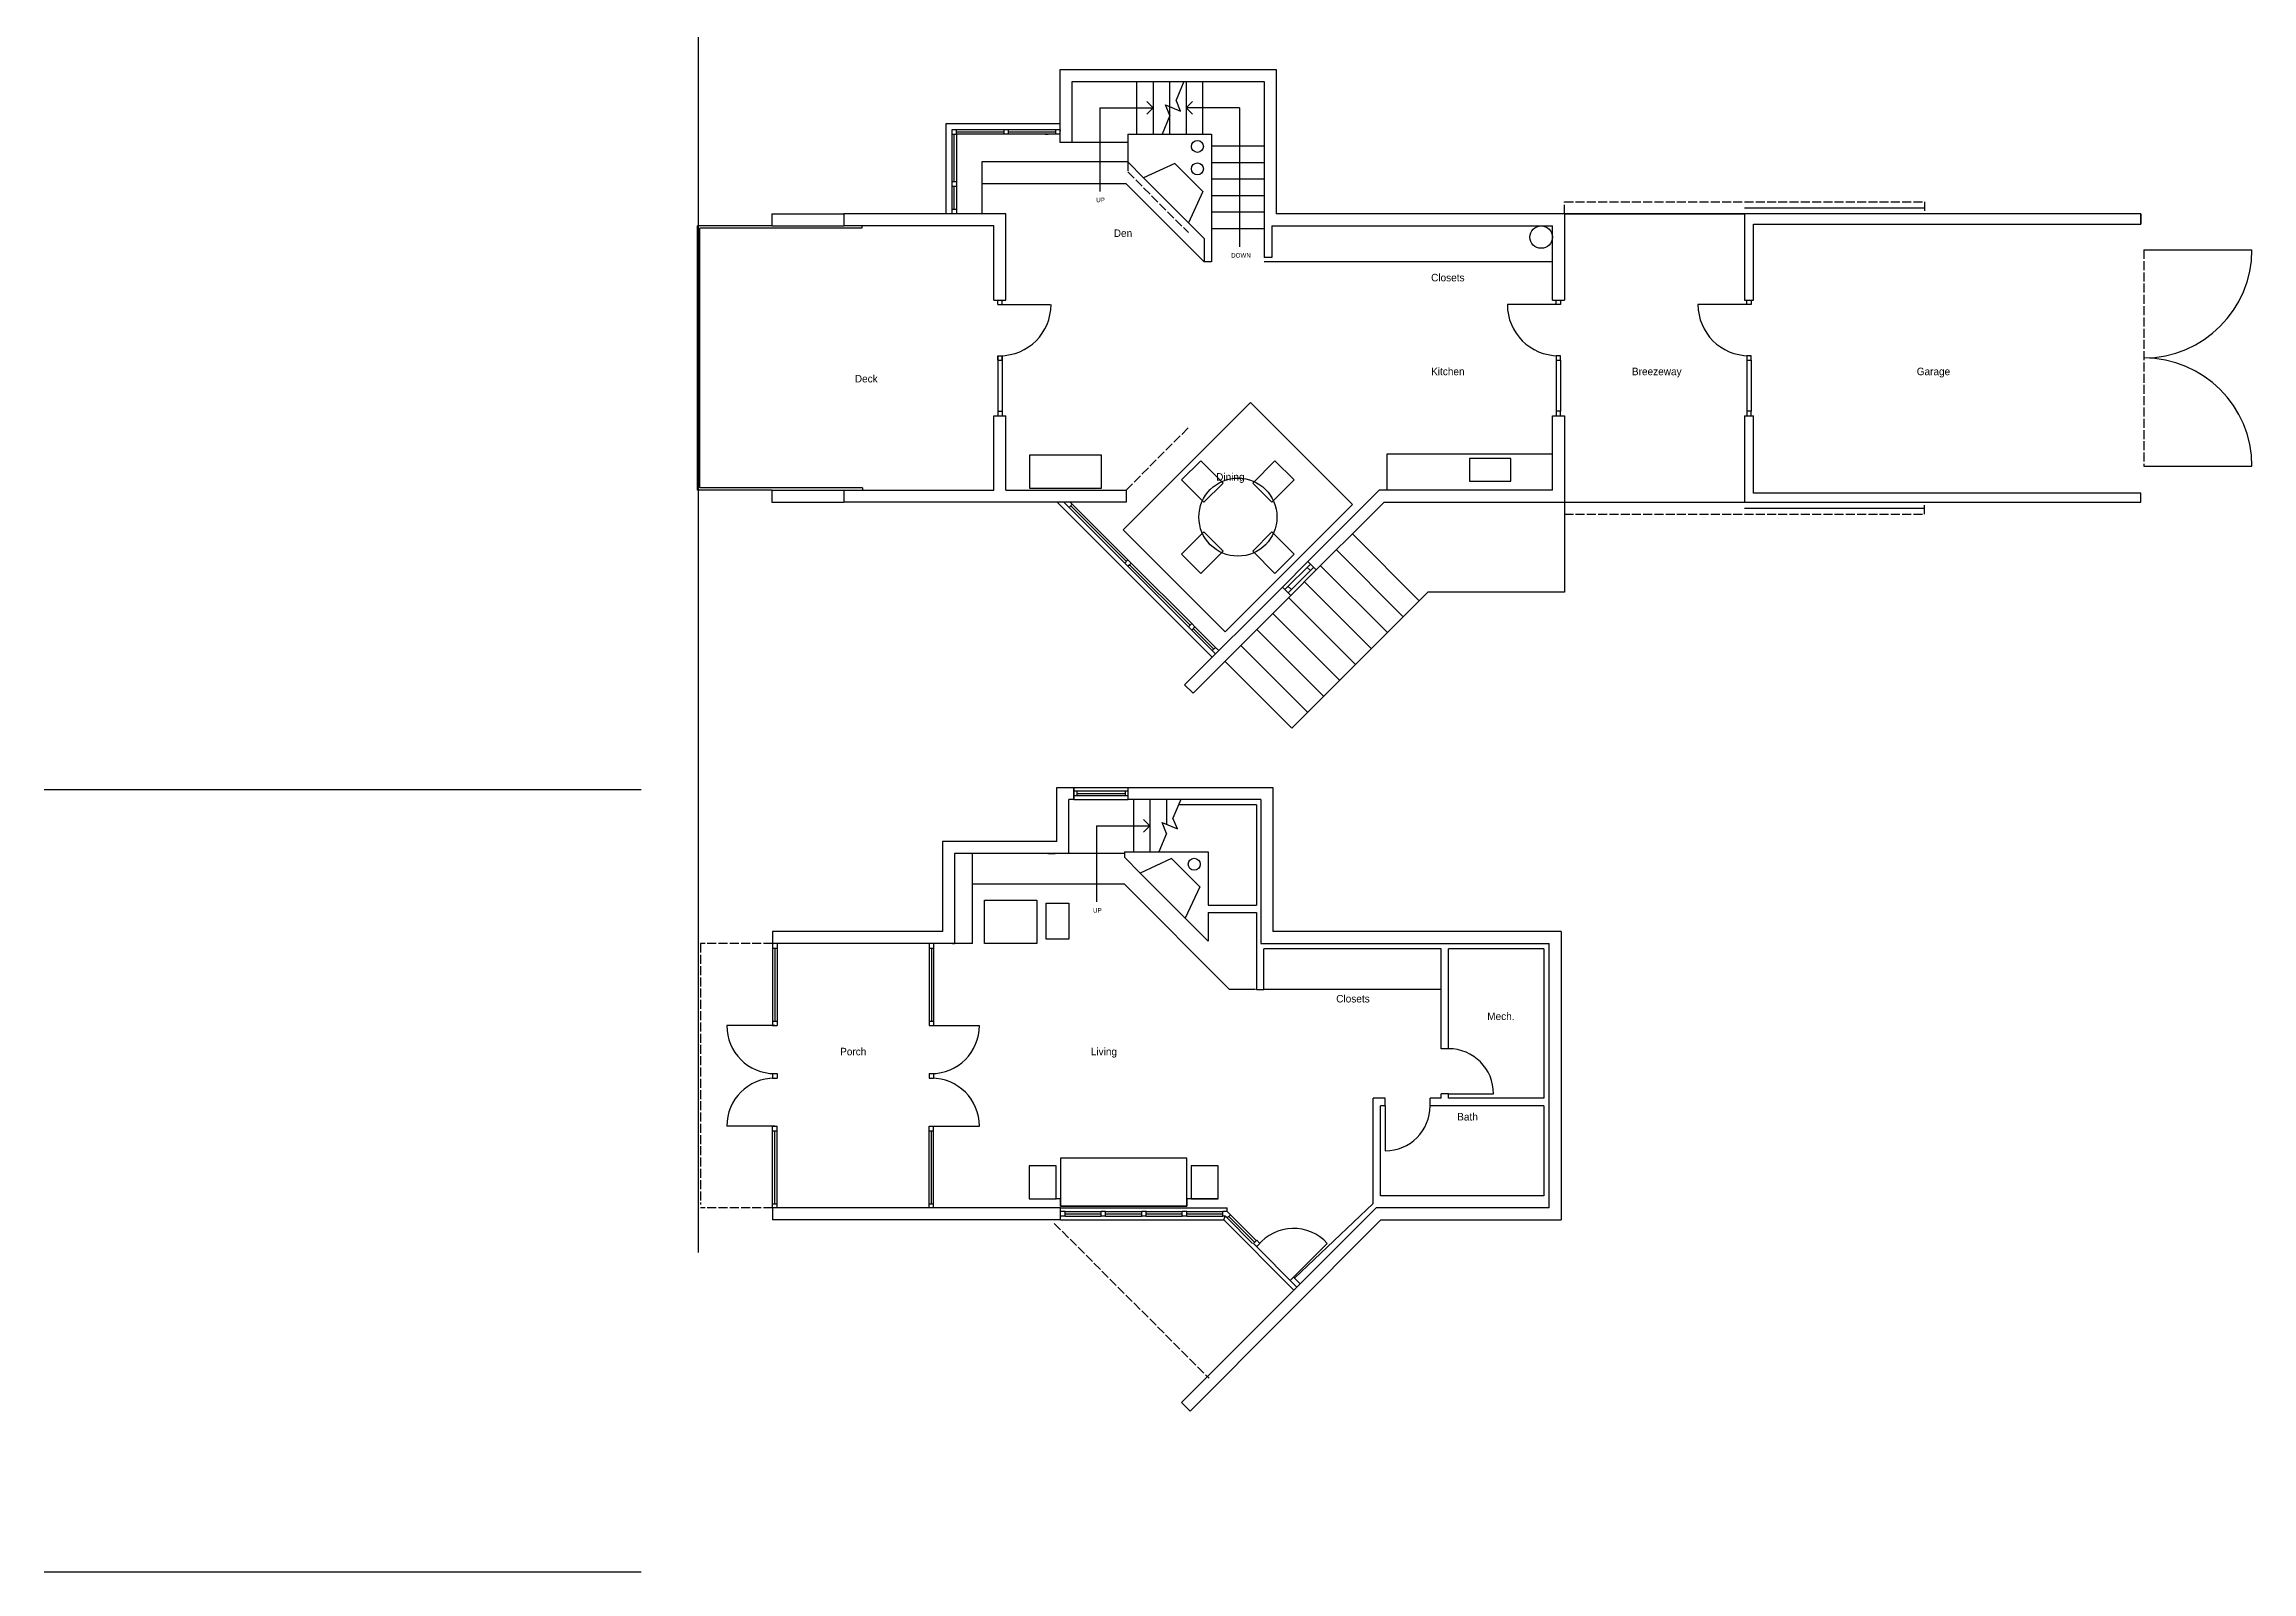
# Model space of a CAD drawing. Header units: inches. Extents: x -16498 to 2265, y 602 to 7454.
# Drawn here: x -5750 to -4279, y 969 to 1986 of the extents above; entities that cross this region are included whole.
import ezdxf

# ---------------------------------------------------------------- set-up
doc = ezdxf.new("R2010")
doc.units = ezdxf.units.IN
doc.header["$LTSCALE"] = 0.5
doc.header["$MEASUREMENT"] = 0
doc.linetypes.add('ACAD_ISO02W100', pattern=[15, 12, -3])
doc.layers.get('0').update_dxf_attribs({"color": 253})
for name, color, linetype in [('A-doors', 254, 'Continuous'), ('A-Elev-North', 7, 'Continuous'), ('A-Elev-South', 7, 'Continuous'), ('A-fixtures', 140, 'Continuous'), ('A-furniture', 33, 'Continuous'), ('A-glazing', 252, 'Continuous'), ('A-millwork', 252, 'Continuous'), ('A-soffit', 251, 'ACAD_ISO02W100'), ('A-stairs', 252, 'Continuous'), ('A-text', 254, 'Continuous'), ('A-walls', 7, 'Continuous')]:
    doc.layers.add(name, color=color, linetype=linetype)

msp = doc.modelspace()

# ---------------------------------------------------------------- linework, layer by layer
for p, q in [((-4617.4, 1873.2), (-4737.4, 1873.2)), ((-4737.4, 1873.2), (-4617.4, 1873.2)), ((-4737.4, 1681.2), (-4617.4, 1681.2))]:
    msp.add_line(p, q)
at = {"layer": 'A-doors'}
for p, q in [((-4617.4, 1877.2), (-4497.4, 1877.2)), ((-4351.4, 1849.2), (-4279.4, 1849.2)), ((-5117.4, 1815.7), (-5109.9, 1815.7)), ((-5114.9, 1812.7), (-5111.9, 1812.7)), ((-4741.4, 1812.7), (-4775.4, 1812.7)), ((-4742.9, 1812.7), (-4742.9, 1815.7)), ((-4742.9, 1815.7), (-4739.9, 1815.7)), ((-4739.9, 1812.7), (-4742.9, 1812.7)), ((-4739.9, 1815.7), (-4739.9, 1812.7)), ((-4614.4, 1812.7), (-4648.4, 1812.7)), ((-4615.9, 1812.7), (-4615.9, 1815.7)), ((-4615.9, 1815.7), (-4612.9, 1815.7)), ((-4612.9, 1812.7), (-4615.9, 1812.7)), ((-4612.9, 1815.7), (-4612.9, 1812.7)), ((-5114.9, 1778.7), (-5111.9, 1778.7)), ((-5114.9, 1775.7), (-5114.9, 1778.7)), ((-5114.9, 1778.7), (-5111.9, 1778.7)), ((-5114.9, 1778.7), (-5114.9, 1775.7)), ((-5114.9, 1775.7), (-5111.9, 1775.7)), ((-5114.9, 1775.7), (-5111.9, 1775.7)), ((-5111.9, 1775.7), (-5111.9, 1778.7)), ((-5111.9, 1778.7), (-5111.9, 1775.7)), ((-4742.9, 1778.7), (-4742.9, 1775.7)), ((-4739.9, 1778.7), (-4742.9, 1778.7)), ((-4742.9, 1775.7), (-4739.9, 1775.7)), ((-4739.9, 1775.7), (-4739.9, 1778.7)), ((-4615.9, 1778.7), (-4615.9, 1775.7)), ((-4612.9, 1778.7), (-4615.9, 1778.7)), ((-4615.9, 1775.7), (-4612.9, 1775.7)), ((-4612.9, 1775.7), (-4612.9, 1778.7)), ((-5117.4, 1738.7), (-5109.9, 1738.7)), ((-5114.9, 1741.7), (-5111.9, 1741.7)), ((-4742.9, 1741.7), (-4742.9, 1738.7)), ((-4739.9, 1741.7), (-4742.9, 1741.7)), ((-4742.9, 1738.7), (-4739.9, 1738.7)), ((-4739.9, 1738.7), (-4739.9, 1741.7)), ((-4615.9, 1741.7), (-4615.9, 1738.7)), ((-4612.9, 1741.7), (-4615.9, 1741.7)), ((-4615.9, 1738.7), (-4612.9, 1738.7)), ((-4612.9, 1738.7), (-4612.9, 1741.7)), ((-4351.4, 1705.2), (-4279.4, 1705.2)), ((-4617.4, 1677.2), (-4497.4, 1677.2)), ((-5264.9, 1387.2, -10016.9), (-5264.9, 1384.2, -10016.9)), ((-5264.9, 1384.2, -10016.9), (-5261.9, 1384.2, -10016.9)), ((-5261.9, 1387.2, -10016.9), (-5261.9, 1384.2, -10016.9)), ((-5160.6, 1387.2, -5147.6), (-5160.6, 1384.2, -5147.6)), ((-5160.6, 1384.2, -5147.6), (-5157.6, 1384.2, -5147.6)), ((-5157.6, 1387.2, -5147.6), (-5157.6, 1384.2, -5147.6)), ((-5263.4, 1332.6, -10016.9), (-5295.4, 1332.6, -10016.9)), ((-5264.9, 1335.6, -10016.9), (-5264.9, 1332.6, -10016.9)), ((-5264.9, 1335.6, -10016.9), (-5261.9, 1335.6, -10016.9)), ((-5264.9, 1332.6, -10016.9), (-5261.9, 1332.6, -10016.9)), ((-5261.9, 1335.6, -10016.9), (-5261.9, 1332.6, -10016.9)), ((-5160.6, 1335.6, -5147.6), (-5157.6, 1335.6, -5147.6)), ((-5160.6, 1335.6, -5147.6), (-5160.6, 1332.6, -5147.6)), ((-5160.6, 1332.6, -5147.6), (-5157.6, 1332.6, -5147.6)), ((-5159.1, 1332.6, -5147.6), (-5127.1, 1332.6, -5147.6)), ((-5157.6, 1335.6, -5147.6), (-5157.6, 1332.6, -5147.6)), ((-5264.9, 1300.6, -10016.9), (-5261.9, 1300.6, -10016.9)), ((-5264.9, 1300.6, -10016.9), (-5264.9, 1297.6, -10016.9)), ((-5264.9, 1297.6, -10016.9), (-5261.9, 1297.6, -10016.9)), ((-5261.9, 1300.6, -10016.9), (-5261.9, 1297.6, -10016.9)), ((-5160.6, 1300.6, -5147.6), (-5160.6, 1297.6, -5147.6)), ((-5160.6, 1300.6, -5147.6), (-5157.6, 1300.6, -5147.6)), ((-5160.6, 1297.6, -5147.6), (-5157.6, 1297.6, -5147.6)), ((-5157.6, 1300.6, -5147.6), (-5157.6, 1297.6, -5147.6)), ((-4814.6, 1287.2, -5147.6), (-4784.6, 1287.2, -5147.6)), ((-5263.4, 1265.6, -10016.9), (-5295.4, 1265.6, -10016.9)), ((-5264.9, 1265.6, -10016.9), (-5261.9, 1265.6, -10016.9)), ((-5264.9, 1262.6, -10016.9), (-5264.9, 1265.6, -10016.9)), ((-5261.9, 1262.6, -10016.9), (-5261.9, 1265.6, -10016.9)), ((-5160.6, 1262.6, -5147.6), (-5160.6, 1265.6, -5147.6)), ((-5160.6, 1265.6, -5147.6), (-5157.6, 1265.6, -5147.6)), ((-5159.1, 1265.6, -5147.6), (-5127.1, 1265.6, -5147.6)), ((-5157.6, 1262.6, -5147.6), (-5157.6, 1265.6, -5147.6)), ((-4856.8, 1279.2, -5147.6), (-4856.8, 1249.2, -5147.6)), ((-5264.9, 1262.6, -10016.9), (-5261.9, 1262.6, -10016.9)), ((-5160.6, 1262.6, -5147.6), (-5157.6, 1262.6, -5147.6)), ((-5264.9, 1214, -10016.9), (-5261.9, 1214, -10016.9)), ((-5264.9, 1211.2, -10016.9), (-5264.9, 1214, -10016.9)), ((-5261.9, 1211.2, -10016.9), (-5261.9, 1214, -10016.9)), ((-5160.6, 1211.2, -5147.6), (-5160.6, 1214, -5147.6)), ((-5160.6, 1214, -5147.6), (-5157.6, 1214, -5147.6)), ((-5157.6, 1211.2, -5147.6), (-5157.6, 1214, -5147.6)), ((-4919.5, 1163.5, -5147.6), (-4895.4, 1187.5, -5147.6))]:
    msp.add_line(p, q, dxfattribs=at)
at = {"layer": 'A-doors', "color": 252}
for p, q in [((-4615.9, 1775.7), (-4615.9, 1741.7)), ((-4612.9, 1775.7), (-4612.9, 1741.7))]:
    msp.add_line(p, q, dxfattribs=at)
at = {"layer": 'A-doors'}
for centre, radius, start, end in [((-4351.4, 1849.2), 72, 270, 0), ((-5113.4, 1812.7), 34, 270, 0), ((-4741.4, 1812.7), 34, 180, 270), ((-4614.4, 1812.7), 34, 180, 270), ((-4351.4, 1705.2), 72, 0, 90), ((-5263.4, 1332.6, -10016.9), 32, 180, 270), ((-5159.1, 1332.6, -5147.6), 32, 270, 0), ((-4814.6, 1287.2, -5147.6), 30, 0, 90), ((-5263.4, 1265.6, -10016.9), 32, 90, 180), ((-5159.1, 1265.6, -5147.6), 32, 0, 90), ((-4856.8, 1279.2, -5147.6), 30, 270, 0), ((-4917.9, 1167.1, -5147.6), 30.4, 42.2483, 140.4556)]:
    msp.add_arc(centre, radius, start, end, dxfattribs=at)
at = {"layer": 'A-Elev-North', "color": 253}
for p, q in [((-5073.4, 1933.2), (-5149.4, 1933.2)), ((-5149.4, 1933.2), (-5149.4, 1873.2)), ((-5028.3, 1920.7), (-5065.4, 1920.7)), ((-5028.3, 1907.7), (-5125.4, 1907.7)), ((-5125.4, 1907.7), (-5125.4, 1873.2)), ((-5030.5, 1447.2, -5147.6), (-5067.6, 1447.2, -5147.6))]:
    msp.add_line(p, q, dxfattribs=at)
at = {"layer": 'A-Elev-North', "color": 252}
for p, q in [((-5110.9, 1929.2), (-5110.9, 1926.2)), ((-5107.9, 1929.2), (-5107.9, 1926.2))]:
    msp.add_line(p, q, dxfattribs=at)
at = {"layer": 'A-Elev-North'}
for p, q in [((-5073.4, 1929.2), (-5073.4, 1928.2)), ((-5750.1, 1489.9), (-5352.5, 1489.9)), ((-4942.6, 1479.7, -5147.6), (-4942.6, 1412.8, -5147.6)), ((-4942.6, 1407.8, -5147.6), (-4942.6, 1356.7, -5147.6)), ((-5750.1, 968.8), (-5352.5, 968.8))]:
    msp.add_line(p, q, dxfattribs=at)
at = {"layer": 'A-Elev-North', "color": 254}
for p, q in [((-5070.9, 1681.2), (-5067.4, 1677.7)), ((-5065.3, 1679.8), (-5066.7, 1681.2)), ((-5030.3, 1640.6), (-5028.2, 1638.5)), ((-5026, 1640.6), (-5028.2, 1642.7)), ((-5028.2, 1638.5), (-5027.1, 1639.5))]:
    msp.add_line(p, q, dxfattribs=at)
at = {"layer": 'A-Elev-North', "color": 7}
for p, q in [((-4987.9, 1598.2), (-4985.7, 1596)), ((-4985.7, 1600.3), (-4983.6, 1598.2)), ((-4972, 1582.3), (-4969.8, 1580.1)), ((-4969.8, 1584.4), (-4967.7, 1582.3))]:
    msp.add_line(p, q, dxfattribs=at)
at = {"layer": 'A-Elev-South', "color": 253}
for p, q in [((-5265.4, 1873.2), (-5217.4, 1873.2)), ((-5265.4, 1865.2), (-5217.4, 1865.2)), ((-5265.4, 1689.2), (-5217.4, 1689.2)), ((-5265.4, 1681.2), (-5217.4, 1681.2)), ((-5217.4, 1689.2), (-5117.4, 1689.2)), ((-5109.4, 1689.2), (-5029.4, 1689.2)), ((-4737.4, 1681.2), (-4737.4, 1621.2)), ((-4889.2, 1649.4), (-4844.7, 1604.9)), ((-4878.6, 1660), (-4834.1, 1615.5)), ((-4899.9, 1638.8), (-4855.3, 1594.3)), ((-4828.3, 1621.2), (-4918.9, 1530.6)), ((-4910.5, 1628.2), (-4865.9, 1583.6)), ((-4737.4, 1621.2), (-4828.3, 1621.2)), ((-4931.7, 1607), (-4887.1, 1562.4)), ((-4921.1, 1617.6), (-4876.5, 1573)), ((-4942.3, 1596.4), (-4897.7, 1551.8)), ((-4963.5, 1575.2), (-4918.9, 1530.6)), ((-4952.9, 1585.8), (-4908.3, 1541.2))]:
    msp.add_line(p, q, dxfattribs=at)
at = {"layer": 'A-Elev-South', "color": 7}
for p, q in [((-4984.7, 1553.9), (-4919.7, 1619)), ((-4990.4, 1559.6), (-4984.7, 1553.9))]:
    msp.add_line(p, q, dxfattribs=at)
at = {"layer": 'A-fixtures'}
msp.add_circle((-4752.9, 1857.7), 7.5, dxfattribs=at)
at = {"layer": 'A-furniture'}
msp.add_lwpolyline([(-5031.3, 1662.7), (-4963.4, 1594.8), (-4878.6, 1679.7), (-4946.5, 1747.6)], close=True, dxfattribs=at)
for points in [[(-5093.7, 1712.5), (-5093.7, 1690.5), (-5045.7, 1690.5), (-5045.7, 1712.5), (-5093.7, 1712.5)], [(-4964.8, 1693.8), (-4979.7, 1708.7), (-4992.4, 1696), (-4977.6, 1681.1), (-4964.8, 1693.8)], [(-4932.3, 1681.1), (-4917.5, 1696), (-4930.2, 1708.7), (-4945, 1693.8), (-4932.3, 1681.1)], [(-4964.8, 1648.6), (-4979.7, 1633.7), (-4992.4, 1646.5), (-4977.6, 1661.3), (-4964.8, 1648.6)], [(-4932.3, 1661.3), (-4917.5, 1646.5), (-4930.2, 1633.7), (-4945, 1648.6), (-4932.3, 1661.3)]]:
    msp.add_lwpolyline(points, dxfattribs=at)
at = {"layer": 'A-furniture', "elevation": -5147.6}
msp.add_lwpolyline([(-5123.8, 1416.2), (-5088.8, 1416.2), (-5088.8, 1387.2), (-5123.8, 1387.2)], close=True, dxfattribs=at)
for points in [[(-5082.6, 1414.2), (-5067.6, 1414.2), (-5067.6, 1390.2), (-5082.6, 1390.2), (-5082.6, 1414.2)], [(-4968, 1217.3), (-4968, 1239.3), (-4986, 1239.3), (-4986, 1217.3), (-4968, 1217.3), (-4986, 1217.3), (-4989, 1217.3), (-4989, 1212.3), (-4989, 1244.3), (-5073, 1244.3), (-5073, 1212.3), (-4989, 1212.3), (-5073, 1212.3), (-5073, 1217.3), (-5076, 1217.3), (-5076, 1239.3), (-5094, 1239.3), (-5094, 1217.3), (-5076, 1217.3)]]:
    msp.add_lwpolyline(points, dxfattribs=at)
at = {"layer": 'A-furniture'}
msp.add_circle((-4954.9, 1671.2), 26, dxfattribs=at)
at = {"layer": 'A-glazing'}
for p, q in [((-5145.4, 1929.2), (-5145.4, 1926.2)), ((-5073.4, 1929.2), (-5145.4, 1929.2)), ((-5142.4, 1926.2), (-5142.4, 1929.2)), ((-5142.4, 1927.7), (-5110.9, 1927.7)), ((-5107.9, 1927.7), (-5076.4, 1927.7)), ((-5081.4, 1929.2), (-5083.4, 1929.2)), ((-5076.4, 1929.2), (-5076.4, 1926.2)), ((-5145.4, 1926.2), (-5142.4, 1926.2)), ((-5145.4, 1926.2), (-5145.4, 1873.2)), ((-5143.9, 1894.7), (-5143.9, 1926.2)), ((-5073.4, 1926.2), (-5142.4, 1926.2)), ((-5142.4, 1926.2), (-5142.4, 1873.2)), ((-5083.4, 1926.2), (-5081.4, 1926.2)), ((-5145.4, 1894.7), (-5142.4, 1894.7)), ((-5145.4, 1891.7), (-5142.4, 1891.7)), ((-5143.9, 1876.2), (-5143.9, 1891.7)), ((-5145.4, 1876.2), (-5142.4, 1876.2)), ((-5265.4, 1865.2), (-5313.4, 1865.2)), ((-4972, 1578), (-5075.2, 1681.2)), ((-5030.3, 1640.6), (-5067.4, 1677.7)), ((-5029.2, 1641.7), (-5066.3, 1678.7)), ((-5028.2, 1642.7), (-5065.3, 1679.8)), ((-4987.9, 1598.2), (-5028.2, 1638.5)), ((-4986.8, 1599.2), (-5027.1, 1639.5)), ((-4985.7, 1600.3), (-5026, 1640.6)), ((-4923.6, 1622.9), (-4906.6, 1639.8)), ((-4906.6, 1635.6), (-4908.7, 1637.7)), ((-4919.3, 1622.9), (-4921.5, 1625)), ((-4972, 1582.3), (-4985.7, 1596)), ((-4970.9, 1583.3), (-4984.7, 1597.1)), ((-4969.8, 1584.4), (-4983.6, 1598.2)), ((-5028.1, 1488.7, -5147.6), (-5064.1, 1488.7, -5147.6)), ((-5028.1, 1485.7, -5147.6), (-5064.1, 1485.7, -5147.6)), ((-5062.1, 1488.7, -5147.6), (-5062.1, 1485.7, -5147.6)), ((-5062.1, 1487.2, -5147.6), (-5030.1, 1487.2, -5147.6)), ((-5030.1, 1488.7, -5147.6), (-5030.1, 1485.7, -5147.6)), ((-5264.9, 1384.2, -10016.9), (-5264.9, 1335.6, -10016.9)), ((-5261.9, 1384.2, -10016.9), (-5261.9, 1335.6, -10016.9)), ((-5160.6, 1384.2, -5147.6), (-5160.6, 1335.6, -5147.6)), ((-5157.6, 1384.2, -5147.6), (-5157.6, 1335.6, -5147.6)), ((-5264.9, 1214, -10016.9), (-5264.9, 1262.6, -10016.9)), ((-5261.9, 1214, -10016.9), (-5261.9, 1262.6, -10016.9)), ((-5160.6, 1214, -5147.6), (-5160.6, 1262.6, -5147.6)), ((-5157.6, 1214, -5147.6), (-5157.6, 1262.6, -5147.6)), ((-5070, 1208.7, -5147.6), (-5046, 1208.7, -5147.6)), ((-5043, 1208.7, -5147.6), (-5019, 1208.7, -5147.6)), ((-5043, 1207.2, -5147.6), (-5043, 1207.2, -5147.6)), ((-5016, 1208.7, -5147.6), (-4992, 1208.7, -5147.6)), ((-4989, 1208.7, -5147.6), (-4965, 1208.7, -5147.6)), ((-4959.9, 1206.6, -5147.6), (-4942.9, 1189.6, -5147.6)), ((-5070, 1205.7, -5147.6), (-5046, 1205.7, -5147.6)), ((-5043, 1205.7, -5147.6), (-5019, 1205.7, -5147.6)), ((-5016, 1205.7, -5147.6), (-4992, 1205.7, -5147.6)), ((-4989, 1205.7, -5147.6), (-4965, 1205.7, -5147.6)), ((-4962, 1204.5, -5147.6), (-4945.1, 1187.5, -5147.6))]:
    msp.add_line(p, q, dxfattribs=at)
at = {"layer": 'A-glazing', "color": 252}
for p, q in [((-5114.9, 1775.7), (-5114.9, 1741.7)), ((-5111.9, 1775.7), (-5111.9, 1741.7)), ((-4742.9, 1775.7), (-4742.9, 1741.7)), ((-4739.9, 1775.7), (-4739.9, 1741.7))]:
    msp.add_line(p, q, dxfattribs=at)
at = {"layer": 'A-glazing', "color": 254}
for p, q in [((-5067.4, 1677.7), (-5065.3, 1679.8)), ((-5030.3, 1640.6), (-5028.2, 1642.7)), ((-5028.2, 1638.5), (-5026, 1640.6)), ((-4987.9, 1598.2), (-4985.7, 1600.3)), ((-4985.7, 1596), (-4983.6, 1598.2)), ((-4972, 1582.3), (-4969.8, 1584.4)), ((-5070, 1208.7, -5147.6), (-5073, 1208.7, -5147.6)), ((-5070, 1205.7, -5147.6), (-5070, 1208.7, -5147.6)), ((-5043, 1208.7, -5147.6), (-5046, 1208.7, -5147.6)), ((-5046, 1205.7, -5147.6), (-5046, 1208.7, -5147.6)), ((-5043, 1205.7, -5147.6), (-5043, 1208.7, -5147.6)), ((-5016, 1208.7, -5147.6), (-5019, 1208.7, -5147.6)), ((-5019, 1205.7, -5147.6), (-5019, 1208.7, -5147.6)), ((-5016, 1205.7, -5147.6), (-5016, 1208.7, -5147.6)), ((-4989, 1208.7, -5147.6), (-4992, 1208.7, -5147.6)), ((-4992, 1205.7, -5147.6), (-4992, 1208.7, -5147.6)), ((-4989, 1205.7, -5147.6), (-4989, 1208.7, -5147.6)), ((-4965, 1205.7, -5147.6), (-4965, 1208.7, -5147.6)), ((-4962, 1208.7, -5147.6), (-4965, 1208.7, -5147.6)), ((-4959.9, 1206.6, -5147.6), (-4962, 1208.7, -5147.6)), ((-4962, 1204.5, -5147.6), (-4959.9, 1206.6, -5147.6)), ((-5070, 1205.7, -5147.6), (-5073, 1205.7, -5147.6)), ((-5043, 1205.7, -5147.6), (-5046, 1205.7, -5147.6)), ((-5016, 1205.7, -5147.6), (-5019, 1205.7, -5147.6)), ((-4989, 1205.7, -5147.6), (-4992, 1205.7, -5147.6)), ((-4963.3, 1205.7, -5147.6), (-4965, 1205.7, -5147.6)), ((-4962, 1204.5, -5147.6), (-4963.3, 1205.7, -5147.6)), ((-4944.6, 1187.5, -5147.6), (-4942.4, 1189.6, -5147.6)), ((-4944.6, 1187.5, -5147.6), (-4942.4, 1185.4, -5147.6)), ((-4942.4, 1189.6, -5147.6), (-4940.3, 1187.5, -5147.6)), ((-4942.4, 1185.4, -5147.6), (-4940.3, 1187.5, -5147.6)), ((-4920, 1162.9, -5147.6), (-4917.9, 1165.1, -5147.6))]:
    msp.add_line(p, q, dxfattribs=at)
at = {"layer": 'A-glazing', "color": 253}
for p, q in [((-4925.3, 1624.6), (-4908.4, 1641.6)), ((-4921.4, 1620.7), (-4904.5, 1637.7)), ((-4919.7, 1619), (-4902.7, 1636)), ((-5070, 1207.2, -5147.6), (-5046, 1207.2, -5147.6)), ((-5043, 1207.2, -5147.6), (-5019, 1207.2, -5147.6)), ((-5016, 1207.2, -5147.6), (-4992, 1207.2, -5147.6)), ((-4989, 1207.2, -5147.6), (-4965, 1207.2, -5147.6)), ((-4961, 1205.5, -5147.6), (-4944, 1188.5, -5147.6))]:
    msp.add_line(p, q, dxfattribs=at)
at = {"layer": 'A-millwork'}
for p, q in [((-5314.4, 3829.3, -5147.6), (-5314.4, 1181.4, -5147.6)), ((-5314.9, 1689.2), (-5314.9, 1865.2)), ((-5265.4, 1865.2), (-5314.9, 1865.2)), ((-5313.4, 1690.7), (-5313.4, 1863.7)), ((-5205.4, 1863.7), (-5313.4, 1863.7)), ((-5205.4, 1865.2), (-5205.4, 1863.7)), ((-4745.4, 1841.2), (-4937.4, 1841.2)), ((-4745.4, 1713.2), (-4855.7, 1713.2)), ((-4855.7, 1713.2), (-4855.7, 1689.2)), ((-4773, 1710.2), (-4800.6, 1710.2)), ((-4800.6, 1710.2), (-4800.6, 1695.2)), ((-4773, 1695.2), (-4773, 1710.2)), ((-4800.6, 1695.2), (-4773, 1695.2)), ((-5265.4, 1689.2), (-5314.9, 1689.2)), ((-5204.9, 1690.7), (-5313.4, 1690.7)), ((-5204.9, 1690.7), (-5204.9, 1689.2)), ((-5131.6, 1387.2, -5147.6), (-5131.6, 1447.2, -5147.6)), ((-4819.6, 1356.7, -5147.6), (-4937.6, 1356.7, -5147.6))]:
    msp.add_line(p, q, dxfattribs=at)
at = {"layer": 'A-soffit'}
for p, q in [((-5028.3, 1907.7), (-5028.3, 1901.1)), ((-5028.3, 1901.1), (-4987.9, 1860.7)), ((-4737.4, 1881.2), (-4497.4, 1881.2)), ((-4737.4, 1873.2), (-4737.4, 1881.2)), ((-4497.4, 1881.2), (-4497.4, 1873.2)), ((-4351.4, 1849.2), (-4351.4, 1705.2)), ((-5029.4, 1689.2), (-4987.9, 1730.7)), ((-4737.4, 1681.2), (-4737.4, 1673.2)), ((-4497.4, 1673.2), (-4497.4, 1681.2)), ((-4737.4, 1673.2), (-4497.4, 1673.2)), ((-5312.9, 1387.2, -10016.9), (-5312.9, 1213.4, -10016.9)), ((-5264.9, 1387.2, -10016.9), (-5312.9, 1387.2, -10016.9)), ((-5264.9, 1211.2, -10016.9), (-5312.9, 1211.2, -10016.9)), ((-5077.3, 1200.9, -5147.6), (-4974.1, 1097.7, -5147.6))]:
    msp.add_line(p, q, dxfattribs=at)
at = {"layer": 'A-stairs'}
for p, q in [((-5022.4, 1961.2), (-5022.4, 1926.2)), ((-5011.4, 1961.2), (-5011.4, 1926.2)), ((-5000.4, 1961.2), (-5000.4, 1926.2)), ((-4990.9, 1961.2), (-4996, 1948.8)), ((-4989.4, 1961.2), (-4989.4, 1926.2)), ((-4978.4, 1961.2), (-4978.4, 1926.2)), ((-5003.2, 1945.8), (-4993.1, 1941.6)), ((-5000.2, 1938.6), (-5003.2, 1945.8)), ((-4993.1, 1941.6), (-4996, 1948.8)), ((-5000.2, 1938.6), (-5005.4, 1926.2)), ((-4937.4, 1918.2), (-4972.4, 1918.2)), ((-4937.4, 1907.2), (-4972.4, 1907.2)), ((-5029.4, 1893.2), (-5125.4, 1893.2)), ((-4977.4, 1841.2), (-5029.4, 1893.2)), ((-4937.4, 1896.2), (-4972.4, 1896.2)), ((-4937.4, 1885.2), (-4972.4, 1885.2)), ((-4937.4, 1874.2), (-4972.4, 1874.2)), ((-4937.4, 1863.2), (-4972.4, 1863.2)), ((-5024.5, 1483.2, -5147.6), (-5024.5, 1448.2, -5147.6)), ((-5013.5, 1483.2, -5147.6), (-5013.5, 1448.2, -5147.6)), ((-5002.5, 1483.2, -5147.6), (-5002.5, 1466.6, -5147.6)), ((-4993, 1483.2, -5147.6), (-4998.2, 1470.8, -5147.6)), ((-4995.2, 1463.6, -5147.6), (-4998.2, 1470.8, -5147.6)), ((-5002.4, 1460.6, -5147.6), (-5007.5, 1448.2, -5147.6)), ((-5002.4, 1460.6, -5147.6), (-5005.3, 1467.8, -5147.6)), ((-5005.3, 1467.8, -5147.6), (-4995.2, 1463.6, -5147.6)), ((-5030.5, 1426.7, -5147.6), (-4960.4, 1356.7, -5147.6)), ((-4943.1, 1356.7, -5147.6), (-4960.4, 1356.7, -5147.6))]:
    msp.add_line(p, q, dxfattribs=at)
at = {"layer": 'A-text'}
for p, q in [((-5046.9, 1943.7), (-5011.4, 1943.7)), ((-5046.9, 1943.7), (-5046.9, 1888)), ((-5011.4, 1943.7), (-5015.6, 1948)), ((-5011.4, 1943.7), (-5015.6, 1939.5)), ((-4989.4, 1943.7), (-4985.2, 1948)), ((-4989.4, 1943.7), (-4985.2, 1939.5)), ((-4953.9, 1943.7), (-4989.4, 1943.7)), ((-4953.9, 1943.7), (-4953.9, 1851.1)), ((-5049, 1465.7, -5147.6), (-5049, 1415, -5147.6)), ((-5049, 1465.7, -5147.6), (-5013.5, 1465.7, -5147.6)), ((-5013.5, 1465.7, -5147.6), (-5017.8, 1469.9, -5147.6)), ((-5013.5, 1465.7, -5147.6), (-5017.8, 1461.5, -5147.6))]:
    msp.add_line(p, q, dxfattribs=at)
at = {"layer": 'A-walls'}
for p, q in [((-5073.4, 1969.2), (-4929.4, 1969.2)), ((-5073.4, 1920.7), (-5073.4, 1969.2)), ((-5065.4, 1961.2), (-4937.4, 1961.2)), ((-5065.4, 1920.7), (-5065.4, 1961.2)), ((-4937.4, 1961.2), (-4937.4, 1844.2)), ((-4929.4, 1969.2), (-4929.4, 1873.2)), ((-5065.4, 1920.7), (-5073.4, 1920.7)), ((-5028.3, 1926.2), (-4972.4, 1926.2)), ((-5028.3, 1926.2), (-5028.3, 1907.7)), ((-4972.4, 1926.2), (-4972.4, 1841.2)), ((-5017.9, 1897.2), (-5028.3, 1907.7)), ((-5017.9, 1897.2), (-4987.9, 1867.2)), ((-4996.9, 1906.8), (-5017.7, 1897.1)), ((-4978.2, 1888), (-4996.9, 1906.8)), ((-4978.2, 1888), (-4987.9, 1867.2)), ((-5109.4, 1873.2), (-5217.4, 1873.2)), ((-5217.4, 1873.2), (-5217.4, 1865.2)), ((-5109.4, 1815.7), (-5109.4, 1873.2)), ((-4737.4, 1873.2), (-4929.4, 1873.2)), ((-4737.4, 1873.2), (-4737.4, 1815.7)), ((-4617.4, 1873.2), (-4617.4, 1815.7)), ((-4353.4, 1873.2), (-4617.4, 1873.2)), ((-4353.4, 1873.2), (-4353.4, 1866.2)), ((-4353.4, 1866.2), (-4353.4, 1873.2)), ((-5117.4, 1865.2), (-5217.4, 1865.2)), ((-5117.4, 1815.7), (-5117.4, 1865.2)), ((-4977.4, 1856.8), (-4987.9, 1867.2)), ((-4977.4, 1856.8), (-4977.4, 1841.2)), ((-4932.4, 1865.2), (-4932.4, 1844.2)), ((-4932.4, 1865.2), (-4745.4, 1865.2)), ((-4745.4, 1815.7), (-4745.4, 1865.2)), ((-4611.4, 1815.7), (-4611.4, 1866.2)), ((-4611.4, 1866.2), (-4353.4, 1866.2)), ((-4972.4, 1841.2), (-4977.4, 1841.2)), ((-4932.4, 1844.2), (-4937.4, 1844.2)), ((-5114.9, 1812.7), (-5114.9, 1815.7)), ((-5111.9, 1812.7), (-5111.9, 1815.7)), ((-5109.9, 1815.7), (-5109.4, 1815.7)), ((-4745.4, 1815.7), (-4737.4, 1815.7)), ((-4617.4, 1815.7), (-4611.4, 1815.7)), ((-5117.4, 1689.2), (-5117.4, 1738.7)), ((-5114.9, 1741.7), (-5114.9, 1738.7)), ((-5111.9, 1741.7), (-5111.9, 1738.7)), ((-5109.9, 1738.7), (-5109.4, 1738.7)), ((-5109.4, 1689.2), (-5109.4, 1738.7)), ((-4745.4, 1738.7), (-4737.4, 1738.7)), ((-4745.4, 1689.2), (-4745.4, 1738.7)), ((-4737.4, 1738.7), (-4737.4, 1681.2)), ((-4617.4, 1738.7), (-4611.4, 1738.7)), ((-4617.4, 1738.7), (-4617.4, 1681.2)), ((-4611.4, 1687.2), (-4611.4, 1738.7)), ((-5217.4, 1689.2), (-5217.4, 1681.2)), ((-5029.4, 1681.2), (-5217.4, 1681.2)), ((-5029.4, 1689.2), (-5029.4, 1681.2)), ((-4908.4, 1641.6), (-4860.8, 1689.2)), ((-4857.4, 1681.2), (-4868.8, 1669.9)), ((-4745.4, 1689.2), (-4860.8, 1689.2)), ((-4857.4, 1681.2), (-4737.4, 1681.2)), ((-4617.4, 1681.2), (-4353.4, 1681.2)), ((-4353.4, 1687.2), (-4611.4, 1687.2)), ((-4353.4, 1681.2), (-4353.4, 1687.2)), ((-4868.8, 1669.9), (-4902.7, 1636)), ((-4902.7, 1636), (-4908.4, 1641.6)), ((-4990.4, 1559.6), (-4925.3, 1624.6)), ((-4919.7, 1619), (-4925.3, 1624.6)), ((-5075.6, 1491.2, -5147.6), (-5064.1, 1491.2, -5147.6)), ((-5075.6, 1455.2, -5147.6), (-5075.6, 1491.2, -5147.6)), ((-5075.6, 1491.2, -5147.6), (-5064.1, 1491.2, -5147.6)), ((-5064.1, 1491.2, -5147.6), (-5064.1, 1483.2, -5147.6)), ((-5064.1, 1483.2, -5147.6), (-5064.1, 1491.2, -5147.6)), ((-5028.1, 1491.2, -5147.6), (-4931.6, 1491.2, -5147.6)), ((-5028.1, 1483.2, -5147.6), (-5028.1, 1491.2, -5147.6)), ((-4931.6, 1491.2, -5147.6), (-4931.6, 1395.2, -5147.6)), ((-5067.6, 1447.2, -5147.6), (-5067.6, 1483.2, -5147.6)), ((-5064.1, 1483.2, -5147.6), (-5067.6, 1483.2, -5147.6)), ((-4939.6, 1483.2, -5147.6), (-5028.1, 1483.2, -5147.6)), ((-4942.6, 1479.7, -5147.6), (-4994.5, 1479.7, -5147.6)), ((-4939.6, 1483.2, -5147.6), (-4939.6, 1387.2, -5147.6)), ((-5151.6, 1455.2, -5147.6), (-5151.6, 1395.2, -5147.6)), ((-5075.6, 1455.2, -5147.6), (-5151.6, 1455.2, -5147.6)), ((-5143.6, 1447.2, -5147.6), (-5143.6, 1387.2, -5147.6)), ((-5067.6, 1447.2, -5147.6), (-5143.6, 1447.2, -5147.6)), ((-5081.6, 1447.2, -5147.6), (-5076.6, 1447.2, -5147.6)), ((-5030.5, 1448.2, -5147.6), (-4974.6, 1448.2, -5147.6)), ((-5030.5, 1448.2, -5147.6), (-5030.5, 1444.7, -5147.6)), ((-5020, 1434.2, -5147.6), (-5030.5, 1444.7, -5147.6)), ((-4999.1, 1443.8, -5147.6), (-5019.9, 1434.1, -5147.6)), ((-4980.3, 1425, -5147.6), (-4999.1, 1443.8, -5147.6)), ((-4974.6, 1448.2, -5147.6), (-4974.6, 1412.8, -5147.6)), ((-5020, 1434.2, -5147.6), (-4990, 1404.2, -5147.6)), ((-4980.3, 1425, -5147.6), (-4990, 1404.2, -5147.6)), ((-4974.6, 1412.8, -5147.6), (-4942.6, 1412.8, -5147.6)), ((-4974.6, 1388.8, -5147.6), (-4990, 1404.2, -5147.6)), ((-4974.6, 1407.8, -5147.6), (-4974.6, 1388.8, -5147.6)), ((-4974.6, 1407.8, -5147.6), (-4942.6, 1407.8, -5147.6)), ((-5151.6, 1395.2, -5147.6), (-5264.9, 1395.2, -10016.9)), ((-5264.9, 1395.2, -10016.9), (-5264.9, 1387.2, -10016.9)), ((-5143.6, 1387.2, -5147.6), (-5264.9, 1387.2, -10016.9)), ((-5145.1, 1387.2, -5147.6), (-5143.6, 1387.2, -5147.6)), ((-4939.6, 1387.2, -5147.6), (-4747.6, 1387.2, -5147.6)), ((-4819.6, 1383.7, -5147.6), (-4937.6, 1383.7, -5147.6)), ((-4937.6, 1356.7, -5147.6), (-4937.6, 1383.7, -5147.6)), ((-4739.6, 1395.2, -5147.6), (-4931.6, 1395.2, -5147.6)), ((-4819.6, 1317.2, -5147.6), (-4819.6, 1383.7, -5147.6)), ((-4814.6, 1317.2, -5147.6), (-4814.6, 1383.7, -5147.6)), ((-4751.1, 1383.7, -5147.6), (-4814.6, 1383.7, -5147.6)), ((-4751.1, 1383.7, -5147.6), (-4751.1, 1284.2, -5147.6)), ((-4747.6, 1211.2, -5147.6), (-4747.6, 1387.2, -5147.6)), ((-4739.6, 1395.2, -5147.6), (-4739.6, 1203.2, -5147.6)), ((-4942.6, 1356.7, -5147.6), (-4937.6, 1356.7, -5147.6)), ((-4814.6, 1317.2, -5147.6), (-4819.6, 1317.2, -5147.6)), ((-4864.8, 1214.2, -5147.6), (-4864.8, 1284.2, -5147.6)), ((-4856.8, 1284.2, -5147.6), (-4864.8, 1284.2, -5147.6)), ((-4856.8, 1279.2, -5147.6), (-4856.8, 1284.2, -5147.6)), ((-4819.6, 1284.2, -5147.6), (-4826.8, 1284.2, -5147.6)), ((-4826.8, 1279.2, -5147.6), (-4826.8, 1284.2, -5147.6)), ((-4819.6, 1284.2, -5147.6), (-4826.8, 1284.2, -5147.6)), ((-4814.6, 1287.2, -5147.6), (-4819.6, 1287.2, -5147.6)), ((-4819.6, 1284.2, -5147.6), (-4819.6, 1287.2, -5147.6)), ((-4814.6, 1284.2, -5147.6), (-4814.6, 1287.2, -5147.6)), ((-4751.1, 1284.2, -5147.6), (-4814.6, 1284.2, -5147.6)), ((-4859.8, 1219.2, -5147.6), (-4859.8, 1279.2, -5147.6)), ((-4856.8, 1279.2, -5147.6), (-4859.8, 1279.2, -5147.6)), ((-4856.8, 1279.2, -5147.6), (-4859.8, 1279.2, -5147.6)), ((-4751.1, 1279.2, -5147.6), (-4826.8, 1279.2, -5147.6)), ((-4751.1, 1279.2, -5147.6), (-4751.1, 1219.2, -5147.6)), ((-5073, 1211.2, -5147.6), (-5264.9, 1211.2, -10016.9)), ((-5264.9, 1211.2, -10016.9), (-5264.9, 1203.2, -10016.9)), ((-5073, 1203.2, -5147.6), (-5073, 1211.2, -5147.6)), ((-4992.5, 1081.6, -5147.6), (-4862.9, 1211.2, -5147.6)), ((-4917.2, 1164.3, -5147.6), (-4864.8, 1214.2, -5147.6)), ((-4747.6, 1211.2, -5147.6), (-4862.9, 1211.2, -5147.6)), ((-4751.1, 1219.2, -5147.6), (-4859.8, 1219.2, -5147.6)), ((-5073, 1203.2, -5147.6), (-5264.9, 1203.2, -10016.9)), ((-4859.6, 1203.2, -5147.6), (-4986.8, 1075.9, -5147.6)), ((-4859.6, 1203.2, -5147.6), (-4739.6, 1203.2, -5147.6)), ((-4944.6, 1187.5, -5147.6), (-4915.6, 1158.5, -5147.6)), ((-4986.8, 1075.9, -5147.6), (-4992.5, 1081.6, -5147.6))]:
    msp.add_line(p, q, dxfattribs=at)
at = {"layer": 'A-walls', "color": 253}
for p, q in [((-5265.4, 1873.2, -5147.6), (-5265.4, 1865.2, -5147.6)), ((-5265.4, 1689.2), (-5265.4, 1681.2)), ((-5064.1, 1491.2, -5147.6), (-5028.1, 1491.2, -5147.6)), ((-5064.1, 1483.2, -5147.6), (-5028.1, 1483.2, -5147.6)), ((-5073, 1211.2, -5147.6), (-4962, 1211.2, -5147.6)), ((-4962, 1208.7, -5147.6), (-4962, 1211.2, -5147.6)), ((-5073, 1203.2, -5147.6), (-4964.3, 1203.2, -5147.6)), ((-4964.3, 1203.2, -5147.6), (-4963.3, 1205.7, -5147.6)), ((-4964.3, 1203.2, -5147.6), (-4917.8, 1156.7, -5147.6))]:
    msp.add_line(p, q, dxfattribs=at)
at = {"layer": 'A-walls', "color": 252}
for p, q in [((-5113.9, 1812.7), (-5079.9, 1812.7)), ((-5030.5, 1426.7, -5147.6), (-5131.6, 1426.7, -5147.6)), ((-5263.4, 1384.2, -10016.9), (-5263.4, 1335.6, -10016.9)), ((-5159.1, 1384.2, -5147.6), (-5159.1, 1335.6, -5147.6)), ((-5131.6, 1387.2, -5147.6), (-5143.6, 1387.2, -5147.6)), ((-5263.4, 1214, -10016.9), (-5263.4, 1262.6, -10016.9)), ((-5159.1, 1214, -5147.6), (-5159.1, 1262.6, -5147.6))]:
    msp.add_line(p, q, dxfattribs=at)
at = {"layer": 'A-walls', "color": 254}
for p, q in [((-4920, 1162.9, -5147.6), (-4915.6, 1158.5, -5147.6)), ((-4920, 1162.9, -5147.6), (-4915.6, 1158.5, -5147.6)), ((-4917.9, 1165.1, -5147.6), (-4913.4, 1160.6, -5147.6))]:
    msp.add_line(p, q, dxfattribs=at)
at = {"layer": 'A-walls'}
for centre in [(-4981.9, 1918.1), (-4981.9, 1903.1), (-4984, 1440, -5147.6)]:
    msp.add_circle(centre, 4, dxfattribs=at)

# ---------------------------------------------------------------- texts
at = {"layer": 'A-soffit', "color": 7}
for s, p in [('Den', (-5037.6, 1857.8)), ('Closets', (-4826.2, 1828.2)), ('Deck', (-5210.1, 1760.9)), ('Kitchen', (-4826.2, 1765.7)), ('Breezeway', (-4692.4, 1765.7)), ('Garage', (-4502.7, 1765.7)), ('Dining', (-4969.4, 1695.5)), ('Closets', (-4889.4, 1348, -5147.6)), ('Mech.', (-4788.8, 1336.3, -5147.6)), ('Porch', (-5219.9, 1312.8, -5147.6)), ('Living', (-5052.9, 1312.8, -5147.6)), ('Bath', (-4808.8, 1269.4, -5147.6))]:
    msp.add_text(s, height=5, dxfattribs=at).set_placement(p)
at = {"layer": 'A-text'}
for s, p in [('UP', (-5049.3, 1880.9)), ('DOWN', (-4959.4, 1844)), ('UP', (-5051.4, 1407.8, -5147.6))]:
    msp.add_text(s, height=3, dxfattribs=at).set_placement(p)

doc.saveas('drawing.dxf')
